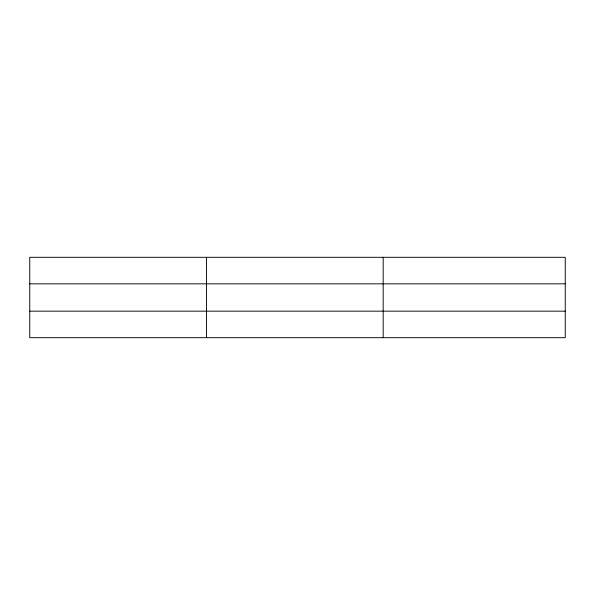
<?xml version="1.0" encoding="UTF-8"?>
<svg xmlns="http://www.w3.org/2000/svg" width="595" height="595" viewBox="0 0 595 595"><rect width="100%" height="100%" fill="white"/><g stroke="black" fill="none" stroke-linecap="round" stroke-linejoin="round"><path stroke-width="0.89" d="M206.465 257.308L206.465 337.692M383.18 257.308L383.18 337.692M565.25 283.837L565.25 257.308L29.75 257.308L29.75 337.692L565.25 337.692L565.25 283.837L29.75 283.837M29.75 311.163L565.25 311.163"/></g></svg>
